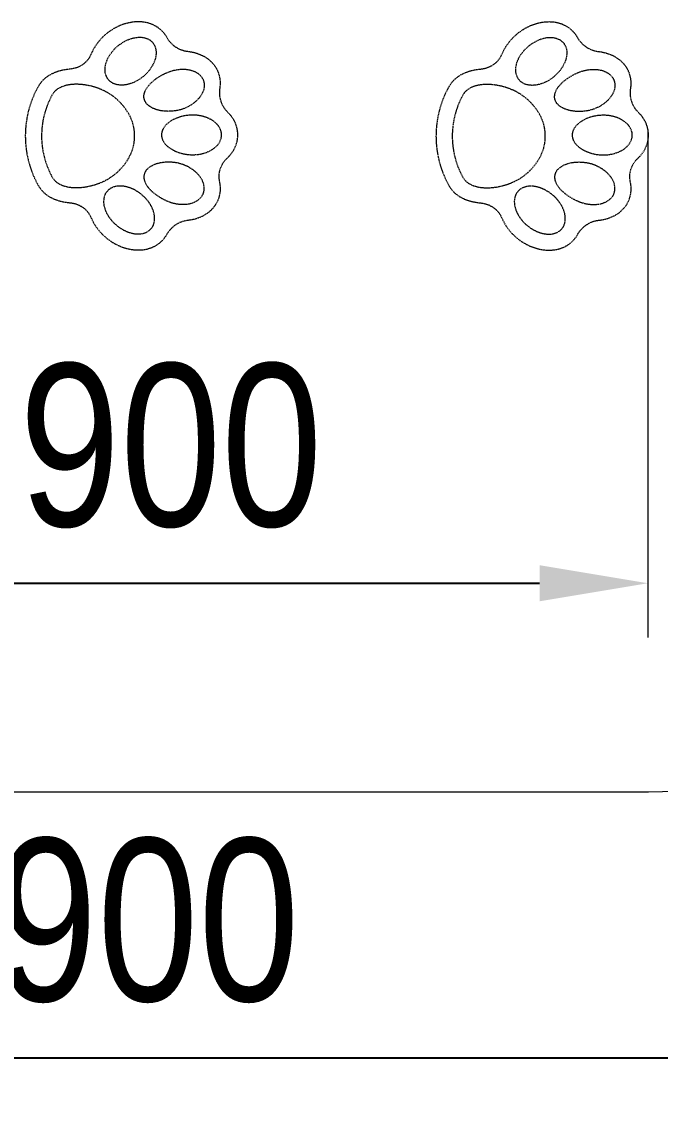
# Model space of a CAD drawing. Header units: millimetres. Extents: x -2496 to 2088, y -2047 to 1545.
# Drawn here: x -68 to 1110, y -2047 to -35 of the extents above; entities that cross this region are included whole.
import ezdxf

# ---------------------------------------------------------------- set-up
doc = ezdxf.new("R2010")
doc.units = ezdxf.units.MM
doc.linetypes.add('HIDDEN', pattern=[1.905, 1.27, -0.635])
for name, color, linetype in [('DIKOM_ЗОНА', 90, 'Continuous'), ('DIKOM_ОБЪЕКТ', 7, 'Continuous'), ('DIKOM_РАЗМЕР_ЗОНА', 7, 'Continuous'), ('DIKOM_РАЗМЕР_ОБЪЕКТА', 7, 'Continuous')]:
    doc.layers.add(name, color=color, linetype=linetype)
doc.styles.add('style1', font='arialbd.ttf', dxfattribs={"width": 0.8})
doc.dimstyles.new('1-50', dxfattribs={"dimtxt": 300, "dimasz": 200, "dimexe": 100, "dimexo": 0, "dimgap": 100, "dimtad": 1, "dimtxsty": 'style1', "dimcen": 200, "dimclrd": 7, "dimclre": 7, "dimclrt": 7, "dimadec": 1, "dimazin": 2, "dimtfac": 1, "dimtmove": 0, "dimatfit": 2, "dimfxl": 0, "dimlwd": 25, "dimlwe": 18, "dimarcsym": 0})

# ---------------------------------------------------------------- blocks, each defined once
blk = doc.blocks.new('*D0')
at = {"layer": 'Defpoints', "color": 0, "linetype": 'Continuous', "transparency": 16777216}
for p in [(1087.6, -233.5, 0), (-811.1, -256.9, 0), (1087.6, -1071)]:
    blk.add_point(p, dxfattribs=at)
at = {"layer": 'DIKOM_РАЗМЕР_ОБЪЕКТА', "color": 7, "linetype": 'Continuous', "lineweight": 18, "transparency": 16777216}
for p, q in [((1087.6, -233.5), (1087.6, -1171)), ((-811.1, -256.9), (-811.1, -1171))]:
    blk.add_line(p, q, dxfattribs=at)
at = {"layer": 'DIKOM_РАЗМЕР_ОБЪЕКТА', "color": 7, "linetype": 'Continuous', "lineweight": 25, "transparency": 16777216}
blk.add_line((-611.1, -1071), (887.6, -1071), dxfattribs=at)
at = {"layer": 'DIKOM_РАЗМЕР_ОБЪЕКТА', "color": 7, "linetype": 'Continuous', "transparency": 16777216}
for points in [[(-611.1, -1037.7), (-611.1, -1104.3), (-811.1, -1071)], [(887.6, -1037.7), (887.6, -1104.3), (1087.6, -1071)]]:
    blk.add_solid(points, dxfattribs=at)
at = {"layer": 'DIKOM_РАЗМЕР_ОБЪЕКТА', "color": 7, "linetype": 'Continuous', "lineweight": 40, "transparency": 16777216, "insert": (113.8, -817.8), "char_height": 300, "attachment_point": 5, "style": 'style1'}
blk.add_mtext('{\\fArial|b0|i0|c204|p34;1900}', dxfattribs=at)
blk = doc.blocks.new('*D3')
at = {"layer": 'Defpoints', "color": 0, "transparency": 16777216}
for p in [(-1811.3, -455.9), (2088.4, -455.9), (2088.4, -1947.2)]:
    blk.add_point(p, dxfattribs=at)
at = {"layer": 'DIKOM_РАЗМЕР_ЗОНА', "color": 7, "lineweight": 18, "transparency": 16777216}
for p, q in [((-1811.3, -455.9), (-1811.3, -2047.2)), ((2088.4, -455.9), (2088.4, -2047.2))]:
    blk.add_line(p, q, dxfattribs=at)
at = {"layer": 'DIKOM_РАЗМЕР_ЗОНА', "color": 7, "lineweight": 25, "transparency": 16777216}
blk.add_line((-1611.3, -1947.2), (1888.4, -1947.2), dxfattribs=at)
at = {"layer": 'DIKOM_РАЗМЕР_ЗОНА', "color": 7, "transparency": 16777216}
for points in [[(-1611.3, -1913.9), (-1611.3, -1980.6), (-1811.3, -1947.2)], [(1888.4, -1913.9), (1888.4, -1980.6), (2088.4, -1947.2)]]:
    blk.add_solid(points, dxfattribs=at)
at = {"layer": 'DIKOM_РАЗМЕР_ЗОНА', "color": 7, "lineweight": 200, "transparency": 16777216, "insert": (71.6, -1694), "char_height": 300, "attachment_point": 5, "style": 'style1'}
blk.add_mtext('{\\fArial|b0|i0|c204|p34;3900}', dxfattribs=at)

msp = doc.modelspace()

# ---------------------------------------------------------------- linework, layer by layer
at = {"layer": 'DIKOM_ЗОНА', "color": 3, "lineweight": 15}
msp.add_line((-811.271, -1455.874), (1088.378, -1455.874), dxfattribs=at)
msp.add_arc((1088.378, -455.874), 1000, 270, 0, dxfattribs=at)
at = {"layer": 'DIKOM_ОБЪЕКТ', "color": 7, "linetype": 'HIDDEN', "lineweight": 15, "extrusion": (-2.49609e-07, 2.09447e-07, -1)}
for points in [[(-109.335, -79.442), (-111.463, -77.719), (-113.624, -76.09), (-115.814, -74.557), (-118.028, -73.12), (-120.264, -71.778), (-122.516, -70.533), (-124.781, -69.385), (-127.055, -68.334), (-129.333, -67.38), (-131.612, -66.524), (-133.887, -65.768), (-136.154, -65.109), (-138.41, -64.549), (-140.651, -64.09), (-142.871, -63.73), (-145.068, -63.47), (-147.237, -63.311), (-149.374, -63.253), (-151.474, -63.296), (-153.535, -63.441), (-155.552, -63.689), (-157.52, -64.039), (-159.437, -64.492), (-161.297, -65.049), (-163.096, -65.71), (-164.831, -66.474), (-166.498, -67.343), (-168.092, -68.317), (-168.861, -68.844), (-169.61, -69.397), (-170.339, -69.976), (-171.047, -70.581), (-171.734, -71.214), (-172.399, -71.873), (-173.042, -72.558), (-173.663, -73.271), (-174.256, -74.005), (-174.82, -74.758), (-175.353, -75.528), (-175.857, -76.314), (-176.33, -77.116), (-176.774, -77.935), (-177.189, -78.768), (-177.574, -79.616), (-178.256, -81.356), (-178.823, -83.148), (-179.274, -84.99), (-179.612, -86.877), (-179.837, -88.805), (-179.951, -90.771), (-179.954, -92.77), (-179.848, -94.799), (-179.633, -96.854), (-179.311, -98.93), (-178.883, -101.025), (-178.349, -103.133), (-177.712, -105.251), (-176.972, -107.376), (-176.13, -109.502), (-175.187, -111.626), (-174.145, -113.745), (-173.004, -115.854), (-171.766, -117.95), (-170.431, -120.028), (-169.001, -122.085), (-167.477, -124.116), (-165.86, -126.117), (-164.151, -128.086), (-162.35, -130.017), (-160.46, -131.908), (-158.481, -133.753), (-156.415, -135.549), (-154.287, -137.272), (-152.126, -138.9), (-149.937, -140.434), (-147.722, -141.871), (-145.487, -143.213), (-143.234, -144.458), (-140.969, -145.606), (-138.696, -146.657), (-136.418, -147.611), (-134.139, -148.466), (-131.864, -149.223), (-129.596, -149.882), (-127.34, -150.442), (-125.1, -150.901), (-122.879, -151.261), (-120.683, -151.521), (-118.514, -151.68), (-116.377, -151.738), (-114.276, -151.695), (-112.215, -151.549), (-110.199, -151.302), (-108.23, -150.952), (-106.314, -150.498), (-104.454, -149.942), (-102.654, -149.281), (-100.919, -148.517), (-99.252, -147.648), (-97.658, -146.674), (-96.889, -146.147), (-96.141, -145.594), (-95.412, -145.015), (-94.704, -144.409), (-94.017, -143.777), (-93.351, -143.118), (-92.708, -142.433), (-92.088, -141.72), (-91.494, -140.985), (-90.931, -140.233), (-90.397, -139.463), (-89.894, -138.677), (-89.42, -137.874), (-88.976, -137.056), (-88.562, -136.223), (-88.177, -135.374), (-87.494, -133.635), (-86.928, -131.843), (-86.476, -130.002), (-86.138, -128.114), (-85.913, -126.186), (-85.8, -124.22), (-85.797, -122.221), (-85.903, -120.191), (-86.118, -118.137), (-86.44, -116.06), (-86.868, -113.966), (-87.401, -111.858), (-88.038, -109.74), (-88.779, -107.616), (-89.62, -105.489), (-90.563, -103.365), (-91.605, -101.245), (-92.746, -99.137), (-93.985, -97.041), (-95.319, -94.963), (-96.749, -92.906), (-98.273, -90.876), (-99.891, -88.874), (-101.6, -86.905), (-103.4, -84.973), (-105.29, -83.083), (-107.269, -81.238)], [(-867.199, -79.773), (-869.327, -78.05), (-871.488, -76.421), (-873.677, -74.888), (-875.892, -73.451), (-878.127, -72.109), (-880.38, -70.864), (-882.645, -69.716), (-884.918, -68.665), (-887.196, -67.711), (-889.475, -66.855), (-891.75, -66.098), (-894.018, -65.44), (-896.274, -64.88), (-898.514, -64.42), (-900.735, -64.06), (-902.931, -63.8), (-905.1, -63.642), (-907.237, -63.584), (-909.338, -63.627), (-911.399, -63.772), (-913.415, -64.019), (-915.384, -64.37), (-917.3, -64.823), (-919.16, -65.38), (-920.96, -66.04), (-922.695, -66.805), (-924.362, -67.674), (-925.956, -68.648), (-926.725, -69.174), (-927.474, -69.727), (-928.202, -70.307), (-928.91, -70.912), (-929.597, -71.545), (-930.263, -72.204), (-930.906, -72.889), (-931.526, -73.601), (-932.12, -74.336), (-932.683, -75.089), (-933.217, -75.858), (-933.72, -76.645), (-934.194, -77.447), (-934.638, -78.266), (-935.052, -79.099), (-935.437, -79.947), (-936.12, -81.687), (-936.686, -83.479), (-937.138, -85.321), (-937.476, -87.207), (-937.701, -89.136), (-937.814, -91.101), (-937.817, -93.101), (-937.711, -95.13), (-937.496, -97.185), (-937.174, -99.261), (-936.746, -101.356), (-936.213, -103.464), (-935.576, -105.582), (-934.836, -107.707), (-933.994, -109.832), (-933.051, -111.957), (-932.009, -114.076), (-930.868, -116.185), (-929.629, -118.281), (-928.295, -120.359), (-926.865, -122.415), (-925.341, -124.447), (-923.723, -126.448), (-922.014, -128.417), (-920.214, -130.348), (-918.324, -132.238), (-916.345, -134.084), (-914.279, -135.88), (-912.151, -137.603), (-909.99, -139.231), (-907.8, -140.764), (-905.586, -142.202), (-903.35, -143.543), (-901.098, -144.789), (-898.833, -145.937), (-896.559, -146.988), (-894.281, -147.942), (-892.002, -148.797), (-889.727, -149.554), (-887.46, -150.213), (-885.204, -150.772), (-882.963, -151.232), (-880.743, -151.592), (-878.546, -151.852), (-876.377, -152.011), (-874.24, -152.069), (-872.14, -152.025), (-870.079, -151.88), (-868.062, -151.633), (-866.094, -151.283), (-864.177, -150.829), (-862.317, -150.273), (-860.518, -149.612), (-858.783, -148.848), (-857.116, -147.979), (-855.522, -147.005), (-854.753, -146.478), (-854.004, -145.925), (-853.275, -145.346), (-852.567, -144.74), (-851.88, -144.107), (-851.215, -143.449), (-850.572, -142.763), (-849.951, -142.051), (-849.358, -141.316), (-848.794, -140.564), (-848.261, -139.794), (-847.757, -139.008), (-847.284, -138.205), (-846.84, -137.387), (-846.425, -136.554), (-846.04, -135.705), (-845.358, -133.966), (-844.791, -132.174), (-844.34, -130.332), (-844.002, -128.445), (-843.777, -126.517), (-843.663, -124.551), (-843.66, -122.552), (-843.766, -120.522), (-843.981, -118.468), (-844.303, -116.391), (-844.731, -114.297), (-845.265, -112.188), (-845.902, -110.07), (-846.642, -107.946), (-847.484, -105.82), (-848.427, -103.695), (-849.469, -101.576), (-850.61, -99.467), (-851.848, -97.372), (-853.183, -95.294), (-854.613, -93.237), (-856.137, -91.206), (-857.754, -89.204), (-859.463, -87.235), (-861.264, -85.304), (-863.154, -83.414), (-865.133, -81.569)], [(-204.685, -126.719), (-207.274, -125.827), (-209.862, -125.036), (-212.444, -124.345), (-215.016, -123.752), (-217.576, -123.255), (-220.118, -122.856), (-222.639, -122.551), (-225.135, -122.341), (-227.602, -122.224), (-230.036, -122.199), (-232.433, -122.266), (-234.789, -122.423), (-237.1, -122.669), (-239.363, -123.003), (-241.573, -123.424), (-243.726, -123.931), (-245.818, -124.524), (-247.846, -125.2), (-249.805, -125.959), (-251.692, -126.801), (-253.502, -127.723), (-255.232, -128.725), (-256.878, -129.807), (-258.436, -130.966), (-259.901, -132.202), (-261.27, -133.513), (-262.539, -134.9), (-263.704, -136.361), (-264.246, -137.119), (-264.761, -137.895), (-265.247, -138.688), (-265.706, -139.5), (-266.135, -140.329), (-266.535, -141.176), (-266.904, -142.039), (-267.244, -142.921), (-267.55, -143.814), (-267.823, -144.714), (-268.061, -145.62), (-268.265, -146.531), (-268.435, -147.447), (-268.573, -148.368), (-268.677, -149.293), (-268.749, -150.222), (-268.795, -152.09), (-268.714, -153.968), (-268.509, -155.853), (-268.181, -157.741), (-267.733, -159.63), (-267.167, -161.516), (-266.486, -163.396), (-265.692, -165.266), (-264.788, -167.124), (-263.775, -168.965), (-262.657, -170.787), (-261.434, -172.586), (-260.111, -174.358), (-258.689, -176.101), (-257.171, -177.811), (-255.558, -179.485), (-253.854, -181.12), (-252.061, -182.711), (-250.18, -184.257), (-248.215, -185.753), (-246.168, -187.197), (-244.041, -188.584), (-241.837, -189.912), (-239.557, -191.177), (-237.205, -192.376), (-234.783, -193.506), (-232.292, -194.563), (-229.736, -195.545), (-227.122, -196.436), (-224.463, -197.227), (-221.765, -197.919), (-219.035, -198.512), (-216.28, -199.008), (-213.508, -199.408), (-207.94, -199.922), (-202.387, -200.064), (-196.907, -199.84), (-191.555, -199.261), (-188.945, -198.839), (-186.389, -198.332), (-183.893, -197.74), (-181.465, -197.064), (-179.112, -196.304), (-176.841, -195.463), (-174.659, -194.541), (-172.573, -193.538), (-170.59, -192.457), (-168.718, -191.298), (-166.963, -190.062), (-165.333, -188.75), (-164.566, -188.065), (-163.834, -187.363), (-163.136, -186.642), (-162.474, -185.902), (-161.848, -185.145), (-161.26, -184.369), (-160.71, -183.575), (-160.199, -182.764), (-159.728, -181.935), (-159.298, -181.088), (-158.909, -180.224), (-158.564, -179.342), (-158.263, -178.449), (-158.01, -177.549), (-157.802, -176.643), (-157.64, -175.733), (-157.522, -174.817), (-157.448, -173.896), (-157.417, -172.97), (-157.429, -172.041), (-157.483, -171.109), (-157.578, -170.174), (-157.713, -169.236), (-157.888, -168.296), (-158.102, -167.354), (-158.355, -166.411), (-158.645, -165.467), (-158.972, -164.522), (-159.735, -162.633), (-160.638, -160.747), (-161.675, -158.867), (-162.84, -156.997), (-164.129, -155.139), (-165.536, -153.298), (-167.055, -151.477), (-168.68, -149.678), (-170.407, -147.906), (-172.229, -146.162), (-176.138, -142.778), (-180.363, -139.552), (-184.86, -136.51), (-189.585, -133.68), (-194.494, -131.086), (-199.542, -128.757)], [(-962.549, -127.05), (-965.138, -126.158), (-967.725, -125.367), (-970.307, -124.676), (-972.88, -124.082), (-975.439, -123.586), (-977.982, -123.186), (-980.503, -122.882), (-982.999, -122.672), (-985.466, -122.555), (-987.9, -122.53), (-990.297, -122.597), (-992.653, -122.754), (-994.964, -123), (-997.226, -123.333), (-999.436, -123.755), (-1001.589, -124.262), (-1003.682, -124.854), (-1005.709, -125.531), (-1007.669, -126.29), (-1009.556, -127.132), (-1011.366, -128.054), (-1013.096, -129.056), (-1014.742, -130.138), (-1016.299, -131.297), (-1017.764, -132.533), (-1019.133, -133.844), (-1020.402, -135.231), (-1021.567, -136.692), (-1022.109, -137.45), (-1022.624, -138.225), (-1023.111, -139.019), (-1023.569, -139.831), (-1023.998, -140.659), (-1024.398, -141.507), (-1024.768, -142.37), (-1025.107, -143.252), (-1025.414, -144.145), (-1025.686, -145.045), (-1025.924, -145.951), (-1026.128, -146.862), (-1026.299, -147.778), (-1026.436, -148.699), (-1026.541, -149.624), (-1026.612, -150.553), (-1026.659, -152.42), (-1026.578, -154.298), (-1026.373, -156.184), (-1026.045, -158.072), (-1025.597, -159.961), (-1025.031, -161.847), (-1024.35, -163.727), (-1023.556, -165.597), (-1022.651, -167.455), (-1021.639, -169.296), (-1020.52, -171.118), (-1019.298, -172.917), (-1017.975, -174.689), (-1016.553, -176.432), (-1015.034, -178.142), (-1013.422, -179.816), (-1011.718, -181.45), (-1009.924, -183.042), (-1008.044, -184.588), (-1006.079, -186.084), (-1004.032, -187.528), (-1001.905, -188.915), (-999.7, -190.243), (-997.421, -191.508), (-995.069, -192.707), (-992.646, -193.837), (-990.156, -194.894), (-987.599, -195.876), (-984.986, -196.767), (-982.326, -197.558), (-979.628, -198.25), (-976.898, -198.843), (-974.144, -199.339), (-971.372, -199.738), (-965.804, -200.253), (-960.251, -200.395), (-954.77, -200.171), (-949.418, -199.591), (-946.809, -199.17), (-944.252, -198.663), (-941.757, -198.071), (-939.329, -197.395), (-936.976, -196.635), (-934.704, -195.794), (-932.522, -194.872), (-930.436, -193.869), (-928.454, -192.788), (-926.581, -191.629), (-924.826, -190.393), (-923.196, -189.081), (-922.43, -188.396), (-921.697, -187.694), (-921, -186.973), (-920.338, -186.233), (-919.712, -185.476), (-919.123, -184.7), (-918.573, -183.906), (-918.062, -183.095), (-917.591, -182.265), (-917.161, -181.419), (-916.773, -180.555), (-916.427, -179.673), (-916.127, -178.78), (-915.873, -177.88), (-915.666, -176.974), (-915.503, -176.064), (-915.385, -175.147), (-915.311, -174.226), (-915.281, -173.301), (-915.293, -172.372), (-915.346, -171.44), (-915.441, -170.504), (-915.576, -169.567), (-915.752, -168.626), (-915.966, -167.685), (-916.218, -166.742), (-916.509, -165.797), (-916.836, -164.853), (-917.599, -162.964), (-918.501, -161.078), (-919.538, -159.198), (-920.704, -157.328), (-921.993, -155.47), (-923.399, -153.629), (-924.918, -151.808), (-926.544, -150.009), (-928.27, -148.236), (-930.092, -146.493), (-934.001, -143.109), (-938.226, -139.883), (-942.724, -136.841), (-947.449, -134.01), (-952.357, -131.417), (-957.405, -129.088)], [(-139.885, -245.461), (-140.012, -243.339), (-140.052, -241.186), (-140.005, -239.005), (-139.873, -236.798), (-139.656, -234.567), (-139.354, -232.316), (-138.501, -227.762), (-137.317, -223.155), (-135.808, -218.515), (-133.979, -213.862), (-131.836, -209.217), (-129.382, -204.599), (-126.624, -200.029), (-123.566, -195.527), (-120.214, -191.113), (-116.571, -186.806), (-112.644, -182.628), (-108.438, -178.598), (-103.957, -174.737), (-100.681, -172.185), (-97.273, -169.766), (-93.745, -167.483), (-90.109, -165.335), (-86.376, -163.324), (-82.557, -161.45), (-78.666, -159.716), (-74.712, -158.122), (-66.666, -155.358), (-58.514, -153.167), (-50.347, -151.557), (-46.288, -150.973), (-42.261, -150.537), (-38.277, -150.251), (-34.348, -150.115), (-30.486, -150.131), (-26.703, -150.3), (-23.009, -150.622), (-19.417, -151.1), (-15.939, -151.733), (-12.586, -152.523), (-9.369, -153.471), (-6.302, -154.579), (-3.394, -155.846), (-2.004, -156.54), (-0.658, -157.274), (0.642, -158.05), (1.894, -158.865), (3.098, -159.721), (4.251, -160.619), (5.353, -161.558), (6.401, -162.538), (7.395, -163.559), (8.332, -164.621), (9.53, -166.125), (10.642, -167.678), (11.67, -169.279), (12.613, -170.926), (17.028, -179.754), (20.855, -188.777), (24.092, -197.967), (26.742, -207.298), (28.802, -216.74), (30.274, -226.266), (31.157, -235.849), (31.451, -245.459), (31.157, -255.069), (30.274, -264.651), (28.802, -274.178), (26.742, -283.62), (24.093, -292.951), (20.855, -302.141), (17.029, -311.165), (12.614, -319.992), (11.67, -321.64), (10.643, -323.241), (9.53, -324.794), (8.333, -326.298), (7.395, -327.361), (6.401, -328.382), (5.353, -329.361), (4.251, -330.3), (3.098, -331.198), (1.894, -332.054), (0.642, -332.87), (-0.658, -333.645), (-2.004, -334.38), (-3.394, -335.074), (-6.301, -336.341), (-9.369, -337.448), (-12.586, -338.396), (-15.939, -339.186), (-19.417, -339.82), (-23.009, -340.297), (-26.702, -340.619), (-30.486, -340.788), (-34.348, -340.804), (-38.277, -340.669), (-42.261, -340.382), (-46.288, -339.947), (-50.347, -339.362), (-58.513, -337.752), (-66.666, -335.561), (-74.712, -332.797), (-78.665, -331.203), (-82.557, -329.469), (-86.376, -327.596), (-90.109, -325.585), (-93.745, -323.437), (-97.273, -321.153), (-100.681, -318.734), (-103.957, -316.183), (-108.437, -312.321), (-112.644, -308.291), (-116.57, -304.113), (-120.213, -299.807), (-123.565, -295.393), (-126.623, -290.891), (-129.381, -286.322), (-131.835, -281.704), (-133.978, -277.059), (-135.807, -272.407), (-137.316, -267.767), (-138.5, -263.16), (-139.354, -258.606), (-139.655, -256.355), (-139.873, -254.124), (-140.005, -251.917), (-140.052, -249.736), (-140.012, -247.583)], [(-897.749, -245.792), (-897.876, -243.67), (-897.915, -241.516), (-897.869, -239.336), (-897.737, -237.129), (-897.52, -234.898), (-897.218, -232.647), (-896.364, -228.092), (-895.18, -223.485), (-893.672, -218.846), (-891.843, -214.193), (-889.699, -209.547), (-887.246, -204.93), (-884.488, -200.36), (-881.43, -195.858), (-878.077, -191.444), (-874.435, -187.137), (-870.508, -182.959), (-866.301, -178.929), (-861.82, -175.067), (-858.545, -172.516), (-855.137, -170.097), (-851.609, -167.813), (-847.973, -165.666), (-844.239, -163.654), (-840.421, -161.781), (-836.529, -160.047), (-832.576, -158.453), (-824.53, -155.689), (-816.377, -153.498), (-808.211, -151.888), (-804.152, -151.303), (-800.125, -150.868), (-796.141, -150.581), (-792.212, -150.446), (-788.35, -150.462), (-784.566, -150.631), (-780.873, -150.953), (-777.281, -151.43), (-773.803, -152.064), (-770.449, -152.854), (-767.233, -153.802), (-764.165, -154.909), (-761.258, -156.176), (-759.867, -156.87), (-758.522, -157.605), (-757.222, -158.38), (-755.97, -159.196), (-754.766, -160.052), (-753.613, -160.95), (-752.511, -161.889), (-751.463, -162.868), (-750.469, -163.889), (-749.531, -164.952), (-748.334, -166.455), (-747.222, -168.009), (-746.194, -169.61), (-745.25, -171.257), (-740.835, -180.085), (-737.009, -189.107), (-733.771, -198.298), (-731.122, -207.628), (-729.062, -217.071), (-727.59, -226.597), (-726.707, -236.18), (-726.412, -245.789), (-726.707, -255.4), (-727.59, -264.982), (-729.061, -274.508), (-731.122, -283.951), (-733.771, -293.282), (-737.008, -302.472), (-740.835, -311.496), (-745.25, -320.323), (-746.193, -321.971), (-747.221, -323.571), (-748.333, -325.125), (-749.531, -326.629), (-750.468, -327.691), (-751.462, -328.712), (-752.511, -329.692), (-753.612, -330.631), (-754.766, -331.529), (-755.969, -332.385), (-757.222, -333.2), (-758.521, -333.976), (-759.867, -334.71), (-761.257, -335.404), (-764.165, -336.671), (-767.233, -337.779), (-770.449, -338.727), (-773.802, -339.517), (-777.281, -340.15), (-780.872, -340.628), (-784.566, -340.95), (-788.35, -341.119), (-792.212, -341.135), (-796.141, -340.999), (-800.124, -340.713), (-804.152, -340.277), (-808.211, -339.693), (-816.377, -338.083), (-824.529, -335.892), (-832.575, -333.128), (-836.529, -331.534), (-840.421, -329.799), (-844.239, -327.926), (-847.972, -325.916), (-851.609, -323.767), (-855.137, -321.484), (-858.544, -319.065), (-861.82, -316.513), (-866.301, -312.652), (-870.507, -308.622), (-874.434, -304.444), (-878.076, -300.138), (-881.429, -295.724), (-884.487, -291.222), (-887.245, -286.653), (-889.698, -282.035), (-891.842, -277.39), (-893.671, -272.738), (-895.179, -268.098), (-896.363, -263.491), (-897.217, -258.936), (-897.519, -256.685), (-897.736, -254.455), (-897.869, -252.248), (-897.915, -250.067), (-897.875, -247.914)], [(-247.489, -280.175), (-250.227, -280.128), (-252.929, -279.986), (-255.592, -279.753), (-258.212, -279.431), (-260.787, -279.021), (-263.313, -278.528), (-265.786, -277.951), (-268.203, -277.295), (-270.561, -276.561), (-272.857, -275.752), (-275.087, -274.869), (-277.247, -273.916), (-279.335, -272.895), (-281.347, -271.807), (-283.279, -270.655), (-285.129, -269.442), (-286.892, -268.17), (-288.567, -266.841), (-290.148, -265.457), (-291.633, -264.021), (-293.019, -262.535), (-294.302, -261.002), (-295.479, -259.423), (-296.546, -257.801), (-297.5, -256.138), (-298.338, -254.437), (-299.056, -252.7), (-299.651, -250.929), (-299.901, -250.032), (-300.119, -249.127), (-300.305, -248.214), (-300.458, -247.295), (-300.578, -246.369), (-300.664, -245.437), (-300.716, -244.499), (-300.734, -243.554), (-300.716, -242.61), (-300.664, -241.671), (-300.578, -240.739), (-300.458, -239.812), (-300.305, -238.893), (-300.119, -237.981), (-299.901, -237.076), (-299.651, -236.179), (-299.056, -234.408), (-298.338, -232.671), (-297.5, -230.97), (-296.546, -229.307), (-295.479, -227.685), (-294.302, -226.106), (-293.019, -224.572), (-291.633, -223.087), (-290.148, -221.651), (-288.567, -220.267), (-286.892, -218.938), (-285.129, -217.666), (-283.279, -216.452), (-281.347, -215.301), (-279.335, -214.213), (-277.247, -213.192), (-275.087, -212.238), (-272.857, -211.356), (-270.561, -210.547), (-268.203, -209.813), (-265.786, -209.157), (-263.313, -208.581), (-260.787, -208.087), (-258.212, -207.677), (-255.592, -207.355), (-252.929, -207.122), (-250.227, -206.98), (-247.489, -206.933), (-242.001, -207.122), (-236.58, -207.677), (-231.265, -208.581), (-226.097, -209.813), (-221.114, -211.357), (-216.357, -213.192), (-214.076, -214.213), (-211.865, -215.301), (-209.731, -216.452), (-207.678, -217.666), (-205.711, -218.938), (-203.835, -220.267), (-202.055, -221.651), (-200.376, -223.087), (-198.803, -224.572), (-197.34, -226.106), (-195.994, -227.685), (-194.768, -229.307), (-193.668, -230.97), (-192.698, -232.671), (-192.264, -233.535), (-191.864, -234.408), (-191.5, -235.289), (-191.171, -236.179), (-190.878, -237.076), (-190.623, -237.981), (-190.405, -238.893), (-190.225, -239.812), (-190.084, -240.739), (-189.983, -241.671), (-189.922, -242.61), (-189.901, -243.554), (-189.922, -244.499), (-189.983, -245.437), (-190.084, -246.369), (-190.225, -247.295), (-190.405, -248.214), (-190.623, -249.127), (-190.878, -250.032), (-191.171, -250.929), (-191.5, -251.819), (-191.864, -252.7), (-192.264, -253.573), (-192.698, -254.437), (-193.668, -256.138), (-194.768, -257.801), (-195.994, -259.423), (-197.34, -261.002), (-198.803, -262.535), (-200.376, -264.021), (-202.055, -265.457), (-203.835, -266.841), (-205.711, -268.17), (-207.678, -269.442), (-209.731, -270.655), (-211.865, -271.807), (-214.076, -272.895), (-216.357, -273.916), (-221.114, -275.752), (-226.097, -277.295), (-231.265, -278.528), (-236.58, -279.431), (-242.001, -279.986)], [(-1005.353, -280.506), (-1008.091, -280.459), (-1010.793, -280.317), (-1013.455, -280.084), (-1016.076, -279.762), (-1018.651, -279.352), (-1021.176, -278.858), (-1023.649, -278.282), (-1026.067, -277.625), (-1028.425, -276.892), (-1030.721, -276.082), (-1032.95, -275.2), (-1035.111, -274.247), (-1037.198, -273.225), (-1039.21, -272.138), (-1041.143, -270.986), (-1042.992, -269.773), (-1044.756, -268.501), (-1046.43, -267.172), (-1048.012, -265.788), (-1049.497, -264.352), (-1050.883, -262.866), (-1052.165, -261.333), (-1053.342, -259.754), (-1054.409, -258.132), (-1055.363, -256.469), (-1056.201, -254.768), (-1056.919, -253.031), (-1057.514, -251.26), (-1057.765, -250.363), (-1057.983, -249.458), (-1058.169, -248.545), (-1058.322, -247.626), (-1058.442, -246.7), (-1058.528, -245.768), (-1058.58, -244.829), (-1058.597, -243.885), (-1058.58, -242.94), (-1058.528, -242.002), (-1058.442, -241.07), (-1058.322, -240.143), (-1058.169, -239.224), (-1057.983, -238.312), (-1057.765, -237.407), (-1057.514, -236.51), (-1056.919, -234.738), (-1056.201, -233.001), (-1055.363, -231.3), (-1054.409, -229.638), (-1053.342, -228.016), (-1052.165, -226.437), (-1050.883, -224.903), (-1049.497, -223.418), (-1048.012, -221.982), (-1046.43, -220.598), (-1044.756, -219.268), (-1042.992, -217.997), (-1041.143, -216.783), (-1039.21, -215.632), (-1037.198, -214.544), (-1035.111, -213.523), (-1032.95, -212.569), (-1030.721, -211.687), (-1028.425, -210.878), (-1026.067, -210.144), (-1023.649, -209.488), (-1021.176, -208.911), (-1018.651, -208.418), (-1016.076, -208.008), (-1013.455, -207.686), (-1010.793, -207.453), (-1008.091, -207.311), (-1005.353, -207.263), (-999.865, -207.453), (-994.443, -208.008), (-989.129, -208.911), (-983.96, -210.144), (-978.978, -211.687), (-974.221, -213.523), (-971.939, -214.544), (-969.729, -215.632), (-967.595, -216.783), (-965.542, -217.997), (-963.575, -219.268), (-961.699, -220.598), (-959.919, -221.982), (-958.24, -223.418), (-956.666, -224.903), (-955.204, -226.437), (-953.857, -228.016), (-952.631, -229.638), (-951.531, -231.3), (-950.562, -233.001), (-950.127, -233.866), (-949.728, -234.738), (-949.363, -235.62), (-949.034, -236.51), (-948.742, -237.407), (-948.486, -238.312), (-948.268, -239.224), (-948.089, -240.143), (-947.948, -241.07), (-947.847, -242.002), (-947.785, -242.94), (-947.765, -243.885), (-947.785, -244.829), (-947.847, -245.768), (-947.948, -246.7), (-948.089, -247.626), (-948.268, -248.545), (-948.486, -249.458), (-948.742, -250.363), (-949.034, -251.26), (-949.363, -252.149), (-949.728, -253.031), (-950.127, -253.904), (-950.562, -254.768), (-951.531, -256.469), (-952.631, -258.132), (-953.857, -259.754), (-955.204, -261.333), (-956.666, -262.866), (-958.24, -264.352), (-959.919, -265.788), (-961.699, -267.172), (-963.575, -268.501), (-965.542, -269.773), (-967.595, -270.986), (-969.729, -272.138), (-971.939, -273.225), (-974.221, -274.247), (-978.978, -276.082), (-983.96, -277.625), (-989.129, -278.858), (-994.443, -279.762), (-999.865, -280.317)], [(-204.685, -367.145), (-207.274, -368.037), (-209.861, -368.828), (-212.443, -369.519), (-215.016, -370.113), (-217.576, -370.609), (-220.118, -371.009), (-222.639, -371.313), (-225.135, -371.523), (-227.602, -371.64), (-230.036, -371.665), (-232.433, -371.598), (-234.789, -371.441), (-237.1, -371.195), (-239.363, -370.862), (-241.572, -370.44), (-243.725, -369.933), (-245.818, -369.341), (-247.846, -368.664), (-249.805, -367.905), (-251.692, -367.063), (-253.502, -366.141), (-255.232, -365.139), (-256.878, -364.058), (-258.435, -362.898), (-259.901, -361.662), (-261.27, -360.351), (-262.539, -358.964), (-263.704, -357.503), (-264.246, -356.745), (-264.76, -355.97), (-265.247, -355.176), (-265.705, -354.364), (-266.135, -353.535), (-266.534, -352.689), (-266.904, -351.825), (-267.244, -350.943), (-267.55, -350.05), (-267.822, -349.15), (-268.06, -348.244), (-268.265, -347.333), (-268.435, -346.417), (-268.572, -345.496), (-268.677, -344.571), (-268.748, -343.642), (-268.795, -341.775), (-268.714, -339.897), (-268.509, -338.012), (-268.181, -336.123), (-267.733, -334.234), (-267.167, -332.348), (-266.486, -330.468), (-265.692, -328.598), (-264.788, -326.74), (-263.775, -324.899), (-262.656, -323.078), (-261.434, -321.279), (-260.111, -319.506), (-258.689, -317.763), (-257.17, -316.053), (-255.558, -314.379), (-253.854, -312.744), (-252.06, -311.153), (-250.18, -309.607), (-248.215, -308.111), (-246.168, -306.667), (-244.041, -305.28), (-241.837, -303.952), (-239.557, -302.687), (-237.205, -301.488), (-234.782, -300.358), (-232.292, -299.301), (-229.736, -298.319), (-227.122, -297.428), (-224.463, -296.637), (-221.765, -295.945), (-219.035, -295.352), (-216.28, -294.856), (-213.508, -294.456), (-207.94, -293.942), (-202.387, -293.8), (-196.907, -294.024), (-191.555, -294.604), (-188.945, -295.025), (-186.389, -295.532), (-183.893, -296.124), (-181.465, -296.801), (-179.112, -297.56), (-176.841, -298.401), (-174.659, -299.323), (-172.573, -300.326), (-170.59, -301.407), (-168.718, -302.566), (-166.963, -303.803), (-165.332, -305.114), (-164.566, -305.799), (-163.834, -306.501), (-163.136, -307.223), (-162.474, -307.962), (-161.848, -308.719), (-161.26, -309.495), (-160.71, -310.289), (-160.199, -311.1), (-159.728, -311.93), (-159.298, -312.776), (-158.909, -313.64), (-158.564, -314.522), (-158.263, -315.415), (-158.01, -316.315), (-157.802, -317.221), (-157.639, -318.131), (-157.522, -319.048), (-157.448, -319.969), (-157.417, -320.894), (-157.429, -321.823), (-157.483, -322.755), (-157.577, -323.69), (-157.713, -324.628), (-157.888, -325.569), (-158.102, -326.51), (-158.355, -327.453), (-158.645, -328.398), (-158.972, -329.342), (-159.735, -331.231), (-160.638, -333.117), (-161.675, -334.997), (-162.84, -336.867), (-164.129, -338.725), (-165.536, -340.566), (-167.054, -342.387), (-168.68, -344.186), (-170.406, -345.959), (-172.229, -347.702), (-176.138, -351.086), (-180.363, -354.312), (-184.86, -357.354), (-189.585, -360.185), (-194.494, -362.778), (-199.542, -365.107)], [(-962.549, -367.476), (-965.138, -368.368), (-967.725, -369.159), (-970.307, -369.85), (-972.88, -370.443), (-975.439, -370.94), (-977.981, -371.339), (-980.502, -371.644), (-982.998, -371.854), (-985.465, -371.971), (-987.899, -371.996), (-990.296, -371.929), (-992.652, -371.772), (-994.964, -371.526), (-997.226, -371.192), (-999.436, -370.771), (-1001.589, -370.264), (-1003.681, -369.671), (-1005.709, -368.995), (-1007.669, -368.236), (-1009.555, -367.394), (-1011.366, -366.472), (-1013.096, -365.47), (-1014.742, -364.389), (-1016.299, -363.229), (-1017.764, -361.993), (-1019.133, -360.681), (-1020.402, -359.295), (-1021.567, -357.834), (-1022.109, -357.076), (-1022.624, -356.3), (-1023.111, -355.507), (-1023.569, -354.695), (-1023.998, -353.866), (-1024.398, -353.02), (-1024.768, -352.155), (-1025.107, -351.274), (-1025.414, -350.381), (-1025.686, -349.481), (-1025.924, -348.575), (-1026.128, -347.664), (-1026.299, -346.748), (-1026.436, -345.827), (-1026.54, -344.902), (-1026.612, -343.973), (-1026.658, -342.105), (-1026.578, -340.227), (-1026.372, -338.343), (-1026.044, -336.454), (-1025.596, -334.565), (-1025.031, -332.679), (-1024.35, -330.799), (-1023.556, -328.929), (-1022.651, -327.071), (-1021.639, -325.23), (-1020.52, -323.409), (-1019.298, -321.61), (-1017.974, -319.837), (-1016.552, -318.094), (-1015.034, -316.384), (-1013.421, -314.71), (-1011.717, -313.075), (-1009.924, -311.483), (-1008.044, -309.938), (-1006.079, -308.441), (-1004.032, -306.998), (-1001.905, -305.611), (-999.7, -304.283), (-997.421, -303.018), (-995.069, -301.819), (-992.646, -300.689), (-990.155, -299.632), (-987.599, -298.65), (-984.986, -297.759), (-982.326, -296.968), (-979.628, -296.276), (-976.898, -295.683), (-974.144, -295.187), (-971.372, -294.787), (-965.804, -294.273), (-960.251, -294.131), (-954.77, -294.355), (-949.418, -294.934), (-946.808, -295.356), (-944.252, -295.863), (-941.756, -296.455), (-939.329, -297.132), (-936.975, -297.891), (-934.704, -298.732), (-932.522, -299.654), (-930.436, -300.657), (-928.454, -301.738), (-926.581, -302.897), (-924.826, -304.134), (-923.196, -305.445), (-922.43, -306.129), (-921.697, -306.832), (-921, -307.553), (-920.337, -308.293), (-919.712, -309.05), (-919.123, -309.826), (-918.573, -310.62), (-918.062, -311.431), (-917.591, -312.26), (-917.161, -313.107), (-916.773, -313.971), (-916.427, -314.853), (-916.127, -315.746), (-915.873, -316.646), (-915.665, -317.552), (-915.503, -318.462), (-915.385, -319.379), (-915.311, -320.299), (-915.281, -321.225), (-915.292, -322.154), (-915.346, -323.086), (-915.441, -324.021), (-915.576, -324.959), (-915.751, -325.899), (-915.966, -326.841), (-916.218, -327.784), (-916.508, -328.728), (-916.836, -329.673), (-917.599, -331.562), (-918.501, -333.448), (-919.538, -335.328), (-920.704, -337.198), (-921.993, -339.055), (-923.399, -340.897), (-924.918, -342.718), (-926.543, -344.517), (-928.27, -346.289), (-930.092, -348.033), (-934.001, -351.417), (-938.226, -354.643), (-942.723, -357.685), (-947.448, -360.515), (-952.357, -363.109), (-957.405, -365.438)], [(-106.624, -410.146), (-108.752, -411.869), (-110.913, -413.497), (-113.103, -415.03), (-115.317, -416.468), (-117.553, -417.809), (-119.805, -419.054), (-122.07, -420.202), (-124.343, -421.254), (-126.622, -422.207), (-128.9, -423.063), (-131.176, -423.82), (-133.443, -424.478), (-135.699, -425.038), (-137.939, -425.498), (-140.16, -425.858), (-142.357, -426.118), (-144.525, -426.277), (-146.662, -426.335), (-148.763, -426.291), (-150.824, -426.146), (-152.841, -425.899), (-154.809, -425.548), (-156.725, -425.095), (-158.585, -424.539), (-160.385, -423.878), (-162.12, -423.114), (-163.787, -422.245), (-165.381, -421.27), (-166.15, -420.744), (-166.899, -420.191), (-167.628, -419.612), (-168.336, -419.006), (-169.023, -418.374), (-169.688, -417.715), (-170.331, -417.029), (-170.951, -416.317), (-171.545, -415.582), (-172.109, -414.83), (-172.642, -414.06), (-173.145, -413.274), (-173.619, -412.471), (-174.063, -411.653), (-174.478, -410.819), (-174.863, -409.971), (-175.545, -408.232), (-176.112, -406.44), (-176.563, -404.598), (-176.901, -402.711), (-177.126, -400.783), (-177.24, -398.817), (-177.243, -396.817), (-177.136, -394.789), (-176.922, -392.733), (-176.6, -390.657), (-176.171, -388.563), (-175.638, -386.455), (-175.001, -384.336), (-174.261, -382.212), (-173.419, -380.086), (-172.476, -377.961), (-171.434, -375.843), (-170.293, -373.733), (-169.055, -371.638), (-167.72, -369.56), (-166.29, -367.503), (-164.766, -365.472), (-163.149, -363.47), (-161.439, -361.502), (-159.639, -359.57), (-157.749, -357.68), (-155.77, -355.835), (-153.704, -354.038), (-151.576, -352.315), (-149.415, -350.687), (-147.226, -349.154), (-145.011, -347.716), (-142.775, -346.375), (-140.523, -345.13), (-138.258, -343.982), (-135.985, -342.931), (-133.706, -341.977), (-131.428, -341.122), (-129.153, -340.364), (-126.885, -339.706), (-124.629, -339.146), (-122.389, -338.686), (-120.168, -338.326), (-117.971, -338.066), (-115.803, -337.907), (-113.666, -337.849), (-111.565, -337.893), (-109.504, -338.038), (-107.487, -338.286), (-105.519, -338.636), (-103.603, -339.089), (-101.743, -339.646), (-99.943, -340.306), (-98.208, -341.07), (-96.541, -341.939), (-94.947, -342.914), (-94.178, -343.44), (-93.429, -343.993), (-92.701, -344.572), (-91.992, -345.179), (-91.305, -345.811), (-90.64, -346.469), (-89.997, -347.155), (-89.377, -347.868), (-88.783, -348.602), (-88.22, -349.355), (-87.686, -350.124), (-87.183, -350.91), (-86.709, -351.713), (-86.265, -352.531), (-85.851, -353.365), (-85.465, -354.213), (-84.783, -355.952), (-84.217, -357.744), (-83.765, -359.586), (-83.427, -361.473), (-83.202, -363.402), (-83.088, -365.368), (-83.085, -367.367), (-83.192, -369.396), (-83.407, -371.45), (-83.729, -373.527), (-84.157, -375.622), (-84.69, -377.73), (-85.327, -379.848), (-86.067, -381.972), (-86.909, -384.098), (-87.852, -386.223), (-88.894, -388.342), (-90.035, -390.451), (-91.273, -392.547), (-92.608, -394.624), (-94.038, -396.681), (-95.562, -398.712), (-97.179, -400.714), (-98.889, -402.683), (-100.689, -404.614), (-102.579, -406.504), (-104.558, -408.349)], [(-864.488, -410.476), (-866.616, -412.199), (-868.776, -413.828), (-870.966, -415.361), (-873.181, -416.798), (-875.416, -418.14), (-877.668, -419.385), (-879.933, -420.533), (-882.207, -421.585), (-884.485, -422.538), (-886.764, -423.394), (-889.039, -424.151), (-891.307, -424.809), (-893.563, -425.369), (-895.803, -425.829), (-898.024, -426.189), (-900.22, -426.449), (-902.389, -426.608), (-904.526, -426.666), (-906.627, -426.622), (-908.688, -426.477), (-910.704, -426.23), (-912.673, -425.879), (-914.589, -425.426), (-916.449, -424.87), (-918.249, -424.209), (-919.984, -423.445), (-921.651, -422.575), (-923.245, -421.601), (-924.013, -421.075), (-924.762, -420.522), (-925.491, -419.942), (-926.199, -419.337), (-926.886, -418.705), (-927.551, -418.045), (-928.195, -417.36), (-928.815, -416.648), (-929.409, -415.913), (-929.972, -415.161), (-930.505, -414.391), (-931.009, -413.604), (-931.483, -412.802), (-931.927, -411.984), (-932.341, -411.15), (-932.726, -410.302), (-933.409, -408.563), (-933.975, -406.77), (-934.427, -404.929), (-934.765, -403.042), (-934.99, -401.114), (-935.103, -399.148), (-935.106, -397.148), (-935, -395.119), (-934.785, -393.064), (-934.463, -390.988), (-934.035, -388.894), (-933.502, -386.786), (-932.864, -384.667), (-932.124, -382.543), (-931.282, -380.417), (-930.34, -378.292), (-929.297, -376.173), (-928.157, -374.064), (-926.918, -371.969), (-925.584, -369.89), (-924.154, -367.834), (-922.629, -365.803), (-921.012, -363.801), (-919.303, -361.833), (-917.503, -359.901), (-915.613, -358.011), (-913.634, -356.165), (-911.567, -354.369), (-909.44, -352.646), (-907.279, -351.018), (-905.089, -349.485), (-902.874, -348.047), (-900.639, -346.706), (-898.387, -345.461), (-896.122, -344.312), (-893.848, -343.261), (-891.57, -342.307), (-889.291, -341.452), (-887.016, -340.695), (-884.748, -340.036), (-882.492, -339.477), (-880.252, -339.017), (-878.032, -338.657), (-875.835, -338.397), (-873.666, -338.238), (-871.529, -338.18), (-869.428, -338.224), (-867.368, -338.369), (-865.351, -338.617), (-863.382, -338.966), (-861.466, -339.42), (-859.606, -339.976), (-857.807, -340.637), (-856.071, -341.401), (-854.405, -342.27), (-852.81, -343.244), (-852.042, -343.771), (-851.293, -344.324), (-850.564, -344.903), (-849.856, -345.509), (-849.169, -346.142), (-848.504, -346.8), (-847.861, -347.486), (-847.24, -348.199), (-846.647, -348.933), (-846.083, -349.685), (-845.55, -350.455), (-845.046, -351.241), (-844.573, -352.044), (-844.129, -352.862), (-843.714, -353.695), (-843.329, -354.544), (-842.647, -356.283), (-842.08, -358.075), (-841.628, -359.917), (-841.291, -361.804), (-841.065, -363.733), (-840.952, -365.699), (-840.949, -367.697), (-841.055, -369.727), (-841.27, -371.781), (-841.592, -373.858), (-842.02, -375.952), (-842.553, -378.061), (-843.191, -380.179), (-843.931, -382.303), (-844.773, -384.429), (-845.715, -386.554), (-846.758, -388.673), (-847.899, -390.782), (-849.137, -392.878), (-850.472, -394.955), (-851.902, -397.012), (-853.426, -399.043), (-855.043, -401.045), (-856.752, -403.014), (-858.552, -404.945), (-860.443, -406.835), (-862.421, -408.68)]]:
    msp.add_lwpolyline(points, close=True, dxfattribs=at)
at = {"layer": 'DIKOM_ОБЪЕКТ', "color": 7, "linetype": 'HIDDEN', "lineweight": 15}
for points in [[(20.486, -122.268, 0), (12.572, -123.28, 0), (8.723, -123.977, 0), (4.956, -124.804, 0), (1.278, -125.761, 0), (-2.303, -126.848, 0), (-5.78, -128.069, 0), (-9.145, -129.422, 0), (-12.392, -130.909, 0), (-15.512, -132.532, 0), (-18.499, -134.291, 0), (-21.345, -136.187, 0), (-24.042, -138.222, 0), (-26.584, -140.395, 0), (-28.962, -142.71, 0), (-31.17, -145.165, 0), (-33.425, -147.989, 0), (-35.465, -150.829, 0), (-37.325, -153.727, 0), (-39.039, -156.724, 0), (-44.291, -167.225, 0), (-48.842, -177.963, 0), (-52.693, -188.903, 0), (-55.844, -200.011, 0), (-58.295, -211.255, 0), (-60.045, -222.6, 0), (-61.095, -234.012, 0), (-61.446, -245.458, 0), (-61.096, -256.905, 0), (-60.045, -268.317, 0), (-58.295, -279.662, 0), (-55.844, -290.905, 0), (-52.693, -302.014, 0), (-48.842, -312.954, 0), (-44.291, -323.692, 0), (-39.04, -334.193, 0), (-37.325, -337.191, 0), (-35.465, -340.089, 0), (-33.424, -342.931, 0), (-31.169, -345.754, 0), (-28.961, -348.21, 0), (-26.582, -350.525, 0), (-24.04, -352.699, 0), (-21.342, -354.734, 0), (-18.496, -356.63, 0), (-15.509, -358.389, 0), (-12.388, -360.012, 0), (-9.14, -361.499, 0), (-5.774, -362.852, 0), (-2.296, -364.073, 0), (1.285, -365.16, 0), (4.964, -366.117, 0), (8.732, -366.944, 0), (12.581, -367.641, 0), (20.497, -368.653, 0), (23.724, -369.056, 0), (26.896, -369.65, 0), (30.003, -370.432, 0), (33.033, -371.396, 0), (35.978, -372.539, 0), (38.826, -373.857, 0), (41.567, -375.346, 0), (44.19, -377, 0), (46.686, -378.818, 0), (49.044, -380.794, 0), (50.168, -381.84, 0), (51.253, -382.924, 0), (52.299, -384.046, 0), (53.304, -385.205, 0), (54.266, -386.4, 0), (55.185, -387.632, 0), (56.059, -388.898, 0), (56.886, -390.2, 0), (57.666, -391.536, 0), (58.398, -392.906, 0), (59.079, -394.31, 0), (59.709, -395.747, 0), (62.054, -400.931, 0), (64.739, -406.015, 0), (67.753, -410.977, 0), (71.083, -415.792, 0), (74.718, -420.438, 0), (78.647, -424.891, 0), (82.858, -429.129, 0), (87.34, -433.127, 0), (90.456, -435.636, 0), (93.659, -438.01, 0), (96.942, -440.246, 0), (100.298, -442.343, 0), (103.718, -444.298, 0), (107.197, -446.11, 0), (110.726, -447.775, 0), (114.298, -449.292, 0), (117.906, -450.659, 0), (121.542, -451.873, 0), (125.2, -452.932, 0), (128.872, -453.835, 0), (132.55, -454.578, 0), (136.227, -455.16, 0), (139.896, -455.578, 0), (143.55, -455.832, 0), (147.181, -455.917, 0), (150.782, -455.833, 0), (154.346, -455.576, 0), (157.864, -455.146, 0), (161.331, -454.539, 0), (164.738, -453.753, 0), (168.079, -452.787, 0), (171.346, -451.637, 0), (174.531, -450.304, 0), (177.627, -448.782, 0), (180.628, -447.071, 0), (183.525, -445.169, 0), (186.312, -443.073, 0), (188.98, -440.782, 0), (191.523, -438.291, 0), (193.934, -435.601, 0), (195.501, -433.645, 0), (196.962, -431.642, 0), (198.318, -429.594, 0), (199.57, -427.505, 0), (201.199, -424.812, 0), (202.963, -422.227, 0), (204.855, -419.757, 0), (206.87, -417.407, 0), (209.002, -415.183, 0), (211.245, -413.092, 0), (213.595, -411.139, 0), (216.045, -409.331, 0), (218.59, -407.674, 0), (221.224, -406.173, 0), (223.942, -404.836, 0), (226.737, -403.669, 0), (229.605, -402.675, 0), (232.539, -401.865, 0), (235.534, -401.241, 0), (238.584, -400.812, 0), (243.367, -400.169, 0), (248.061, -399.277, 0), (252.65, -398.137, 0), (257.118, -396.75, 0), (261.449, -395.117, 0), (265.627, -393.24, 0), (269.635, -391.118, 0), (273.458, -388.753, 0), (275.295, -387.48, 0), (277.079, -386.147, 0), (278.809, -384.753, 0), (280.483, -383.299, 0), (282.098, -381.785, 0), (283.653, -380.211, 0), (285.145, -378.577, 0), (286.573, -376.884, 0), (287.935, -375.131, 0), (289.228, -373.318, 0), (290.451, -371.447, 0), (291.601, -369.516, 0), (292.676, -367.526, 0), (293.676, -365.478, 0), (294.596, -363.37, 0), (295.436, -361.204, 0), (296.098, -359.277, 0), (296.683, -357.345, 0), (297.192, -355.408, 0), (297.627, -353.468, 0), (297.988, -351.526, 0), (298.277, -349.582, 0), (298.494, -347.636, 0), (298.641, -345.692, 0), (298.718, -343.748, 0), (298.726, -341.807, 0), (298.54, -337.934, 0), (298.092, -334.081, 0), (297.389, -330.255, 0), (296.838, -327.256, 0), (296.483, -324.25, 0), (296.324, -321.247, 0), (296.357, -318.257, 0), (296.579, -315.287, 0), (296.989, -312.346, 0), (297.584, -309.445, 0), (298.361, -306.593, 0), (299.318, -303.799, 0), (300.453, -301.07, 0), (301.764, -298.418, 0), (303.247, -295.85, 0), (304.901, -293.376, 0), (306.724, -291.005, 0), (308.711, -288.746, 0), (310.863, -286.609, 0), (313.096, -284.444, 0), (315.218, -282.199, 0), (317.225, -279.878, 0), (319.113, -277.48, 0), (320.876, -275.009, 0), (322.51, -272.467, 0), (324.01, -269.855, 0), (325.372, -267.176, 0), (326.592, -264.431, 0), (327.663, -261.623, 0), (328.583, -258.753, 0), (329.345, -255.824, 0), (329.947, -252.838, 0), (330.382, -249.796, 0), (330.646, -246.701, 0), (330.735, -243.554, 0), (330.653, -240.535, 0), (330.41, -237.564, 0), (330.009, -234.641, 0), (329.455, -231.77, 0), (328.753, -228.951, 0), (327.904, -226.186, 0), (326.915, -223.477, 0), (325.79, -220.827, 0), (324.531, -218.235, 0), (323.144, -215.705, 0), (321.631, -213.238, 0), (319.999, -210.836, 0), (318.25, -208.501, 0), (316.388, -206.234, 0), (314.418, -204.037, 0), (312.344, -201.912, 0), (310.214, -199.684, 0), (308.239, -197.343, 0), (306.422, -194.898, 0), (304.764, -192.357, 0), (303.268, -189.727, 0), (301.935, -187.017, 0), (300.767, -184.234, 0), (299.766, -181.386, 0), (298.933, -178.482, 0), (298.272, -175.529, 0), (297.784, -172.535, 0), (297.469, -169.508, 0), (297.332, -166.457, 0), (297.373, -163.388, 0), (297.594, -160.31, 0), (297.997, -157.232, 0), (298.447, -153.789, 0), (298.688, -150.329, 0), (298.715, -146.858, 0), (298.522, -143.379, 0), (298.103, -139.9, 0), (297.453, -136.424, 0), (296.566, -132.958, 0), (295.436, -129.507, 0), (294.596, -127.34, 0), (293.676, -125.233, 0), (292.676, -123.184, 0), (291.601, -121.194, 0), (290.451, -119.264, 0), (289.228, -117.392, 0), (287.935, -115.58, 0), (286.574, -113.827, 0), (285.146, -112.133, 0), (283.653, -110.5, 0), (282.098, -108.925, 0), (280.483, -107.412, 0), (278.809, -105.957, 0), (277.079, -104.564, 0), (275.295, -103.23, 0), (273.458, -101.957, 0), (269.635, -99.592, 0), (265.627, -97.47, 0), (261.449, -95.593, 0), (257.118, -93.96, 0), (252.65, -92.573, 0), (248.061, -91.433, 0), (243.367, -90.542, 0), (238.585, -89.898, 0), (235.534, -89.469, 0), (232.539, -88.846, 0), (229.605, -88.034, 0), (226.737, -87.042, 0), (223.942, -85.874, 0), (221.224, -84.537, 0), (218.59, -83.037, 0), (216.045, -81.38, 0), (213.595, -79.571, 0), (211.245, -77.619, 0), (209.002, -75.527, 0), (206.87, -73.303, 0), (204.855, -70.953, 0), (202.963, -68.482, 0), (201.199, -65.898, 0), (199.57, -63.206, 0), (198.318, -61.116, 0), (196.962, -59.068, 0), (195.501, -57.065, 0), (193.934, -55.109, 0), (191.523, -52.419, 0), (188.98, -49.929, 0), (186.312, -47.637, 0), (183.525, -45.541, 0), (180.628, -43.639, 0), (177.627, -41.928, 0), (174.531, -40.407, 0), (171.346, -39.073, 0), (168.079, -37.923, 0), (164.739, -36.957, 0), (161.331, -36.172, 0), (157.864, -35.564, 0), (154.346, -35.134, 0), (150.782, -34.878, 0), (147.181, -34.793, 0), (143.55, -34.878, 0), (139.896, -35.132, 0), (136.227, -35.55, 0), (132.55, -36.133, 0), (128.872, -36.876, 0), (125.2, -37.778, 0), (121.543, -38.838, 0), (117.906, -40.052, 0), (114.298, -41.418, 0), (110.726, -42.935, 0), (107.197, -44.601, 0), (103.719, -46.411, 0), (100.298, -48.367, 0), (96.942, -50.464, 0), (93.659, -52.7, 0), (90.456, -55.074, 0), (87.34, -57.583, 0), (82.838, -61.601, 0), (78.608, -65.86, 0), (74.663, -70.337, 0), (71.015, -75.008, 0), (67.676, -79.85, 0), (64.656, -84.839, 0), (61.968, -89.951, 0), (59.623, -95.163, 0), (58.997, -96.599, 0), (58.32, -98.003, 0), (57.592, -99.373, 0), (56.816, -100.71, 0), (55.991, -102.012, 0), (55.121, -103.279, 0), (54.205, -104.511, 0), (53.246, -105.706, 0), (52.244, -106.866, 0), (51.201, -107.987, 0), (50.119, -109.072, 0), (48.997, -110.119, 0), (46.645, -112.096, 0), (44.153, -113.914, 0), (41.534, -115.57, 0), (38.797, -117.06, 0), (35.953, -118.379, 0), (33.012, -119.522, 0), (29.984, -120.487, 0), (26.88, -121.269, 0), (23.711, -121.864, 0)], [(778.35, -122.599, 0), (770.436, -123.611, 0), (766.587, -124.308, 0), (762.82, -125.135, 0), (759.142, -126.092, 0), (755.561, -127.179, 0), (752.084, -128.399, 0), (748.718, -129.753, 0), (745.472, -131.24, 0), (742.351, -132.863, 0), (739.364, -134.622, 0), (736.519, -136.518, 0), (733.821, -138.553, 0), (731.28, -140.726, 0), (728.901, -143.04, 0), (726.694, -145.496, 0), (724.439, -148.319, 0), (722.398, -151.16, 0), (720.538, -154.058, 0), (718.824, -157.055, 0), (713.573, -167.556, 0), (709.022, -178.294, 0), (705.17, -189.234, 0), (702.02, -200.342, 0), (699.569, -211.586, 0), (697.818, -222.931, 0), (696.768, -234.343, 0), (696.418, -245.789, 0), (696.768, -257.235, 0), (697.818, -268.648, 0), (699.569, -279.992, 0), (702.019, -291.236, 0), (705.17, -302.345, 0), (709.021, -313.285, 0), (713.572, -324.023, 0), (718.824, -334.524, 0), (720.538, -337.522, 0), (722.399, -340.42, 0), (724.439, -343.261, 0), (726.695, -346.085, 0), (728.903, -348.541, 0), (731.281, -350.855, 0), (733.823, -353.029, 0), (736.521, -355.064, 0), (739.368, -356.961, 0), (742.355, -358.72, 0), (745.476, -360.343, 0), (748.723, -361.83, 0), (752.089, -363.183, 0), (755.567, -364.403, 0), (759.149, -365.491, 0), (762.827, -366.448, 0), (766.595, -367.274, 0), (770.445, -367.972, 0), (778.36, -368.983, 0), (781.587, -369.387, 0), (784.76, -369.981, 0), (787.866, -370.763, 0), (790.897, -371.727, 0), (793.842, -372.87, 0), (796.689, -374.188, 0), (799.43, -375.677, 0), (802.054, -377.331, 0), (804.55, -379.149, 0), (806.908, -381.125, 0), (808.031, -382.171, 0), (809.117, -383.255, 0), (810.162, -384.377, 0), (811.167, -385.536, 0), (812.13, -386.731, 0), (813.048, -387.962, 0), (813.922, -389.229, 0), (814.75, -390.531, 0), (815.53, -391.867, 0), (816.261, -393.237, 0), (816.942, -394.641, 0), (817.572, -396.078, 0), (819.918, -401.262, 0), (822.603, -406.346, 0), (825.616, -411.308, 0), (828.946, -416.123, 0), (832.582, -420.769, 0), (836.511, -425.222, 0), (840.722, -429.46, 0), (845.204, -433.457, 0), (848.32, -435.966, 0), (851.523, -438.341, 0), (854.806, -440.577, 0), (858.161, -442.674, 0), (861.582, -444.629, 0), (865.06, -446.441, 0), (868.589, -448.106, 0), (872.161, -449.623, 0), (875.769, -450.99, 0), (879.406, -452.204, 0), (883.064, -453.263, 0), (886.735, -454.165, 0), (890.413, -454.909, 0), (894.091, -455.49, 0), (897.76, -455.909, 0), (901.414, -456.162, 0), (905.045, -456.248, 0), (908.646, -456.164, 0), (912.209, -455.907, 0), (915.728, -455.476, 0), (919.195, -454.87, 0), (922.602, -454.084, 0), (925.943, -453.117, 0), (929.209, -451.968, 0), (932.394, -450.634, 0), (935.491, -449.113, 0), (938.491, -447.402, 0), (941.389, -445.5, 0), (944.175, -443.404, 0), (946.844, -441.112, 0), (949.387, -438.622, 0), (951.797, -435.932, 0), (953.365, -433.976, 0), (954.826, -431.973, 0), (956.182, -429.925, 0), (957.433, -427.835, 0), (959.063, -425.143, 0), (960.826, -422.558, 0), (962.718, -420.088, 0), (964.733, -417.738, 0), (966.865, -415.514, 0), (969.109, -413.423, 0), (971.459, -411.47, 0), (973.909, -409.662, 0), (976.454, -408.004, 0), (979.088, -406.504, 0), (981.805, -405.167, 0), (984.601, -403.999, 0), (987.468, -403.006, 0), (990.402, -402.196, 0), (993.397, -401.572, 0), (996.448, -401.143, 0), (1001.231, -400.5, 0), (1005.925, -399.608, 0), (1010.514, -398.468, 0), (1014.982, -397.081, 0), (1019.312, -395.448, 0), (1023.49, -393.571, 0), (1027.498, -391.449, 0), (1031.321, -389.084, 0), (1033.158, -387.811, 0), (1034.943, -386.477, 0), (1036.673, -385.083, 0), (1038.346, -383.629, 0), (1039.962, -382.116, 0), (1041.517, -380.542, 0), (1043.009, -378.908, 0), (1044.437, -377.215, 0), (1045.799, -375.462, 0), (1047.092, -373.649, 0), (1048.314, -371.778, 0), (1049.464, -369.846, 0), (1050.54, -367.857, 0), (1051.539, -365.808, 0), (1052.46, -363.701, 0), (1053.3, -361.535, 0), (1053.961, -359.608, 0), (1054.546, -357.675, 0), (1055.056, -355.739, 0), (1055.491, -353.799, 0), (1055.852, -351.856, 0), (1056.141, -349.912, 0), (1056.358, -347.967, 0), (1056.504, -346.023, 0), (1056.581, -344.079, 0), (1056.589, -342.138, 0), (1056.404, -338.265, 0), (1055.955, -334.412, 0), (1055.252, -330.586, 0), (1054.701, -327.587, 0), (1054.347, -324.581, 0), (1054.187, -321.578, 0), (1054.22, -318.587, 0), (1054.443, -315.617, 0), (1054.852, -312.677, 0), (1055.447, -309.776, 0), (1056.224, -306.924, 0), (1057.182, -304.129, 0), (1058.317, -301.401, 0), (1059.628, -298.748, 0), (1061.111, -296.181, 0), (1062.765, -293.706, 0), (1064.587, -291.336, 0), (1066.575, -289.077, 0), (1068.726, -286.939, 0), (1070.959, -284.774, 0), (1073.082, -282.53, 0), (1075.089, -280.208, 0), (1076.976, -277.811, 0), (1078.739, -275.34, 0), (1080.374, -272.798, 0), (1081.874, -270.186, 0), (1083.236, -267.506, 0), (1084.455, -264.762, 0), (1085.527, -261.954, 0), (1086.446, -259.084, 0), (1087.209, -256.155, 0), (1087.81, -253.169, 0), (1088.245, -250.127, 0), (1088.51, -247.032, 0), (1088.599, -243.885, 0), (1088.517, -240.866, 0), (1088.274, -237.895, 0), (1087.873, -234.972, 0), (1087.319, -232.101, 0), (1086.616, -229.282, 0), (1085.768, -226.517, 0), (1084.779, -223.808, 0), (1083.653, -221.158, 0), (1082.394, -218.566, 0), (1081.007, -216.036, 0), (1079.495, -213.569, 0), (1077.862, -211.167, 0), (1076.113, -208.831, 0), (1074.252, -206.565, 0), (1072.282, -204.368, 0), (1070.208, -202.243, 0), (1068.078, -200.014, 0), (1066.103, -197.674, 0), (1064.286, -195.229, 0), (1062.628, -192.688, 0), (1061.131, -190.058, 0), (1059.798, -187.348, 0), (1058.63, -184.565, 0), (1057.629, -181.717, 0), (1056.797, -178.813, 0), (1056.136, -175.86, 0), (1055.647, -172.866, 0), (1055.333, -169.839, 0), (1055.195, -166.787, 0), (1055.236, -163.719, 0), (1055.457, -160.641, 0), (1055.861, -157.563, 0), (1056.31, -154.12, 0), (1056.551, -150.66, 0), (1056.578, -147.188, 0), (1056.385, -143.71, 0), (1055.966, -140.23, 0), (1055.316, -136.755, 0), (1054.429, -133.289, 0), (1053.3, -129.837, 0), (1052.46, -127.671, 0), (1051.539, -125.564, 0), (1050.54, -123.515, 0), (1049.464, -121.525, 0), (1048.314, -119.594, 0), (1047.092, -117.722, 0), (1045.799, -115.91, 0), (1044.437, -114.157, 0), (1043.009, -112.464, 0), (1041.517, -110.83, 0), (1039.962, -109.256, 0), (1038.347, -107.743, 0), (1036.673, -106.288, 0), (1034.943, -104.895, 0), (1033.158, -103.561, 0), (1031.321, -102.288, 0), (1027.498, -99.923, 0), (1023.49, -97.801, 0), (1019.313, -95.924, 0), (1014.982, -94.291, 0), (1010.514, -92.904, 0), (1005.925, -91.764, 0), (1001.231, -90.872, 0), (996.448, -90.229, 0), (993.398, -89.799, 0), (990.402, -89.176, 0), (987.468, -88.365, 0), (984.601, -87.373, 0), (981.805, -86.205, 0), (979.088, -84.868, 0), (976.454, -83.368, 0), (973.909, -81.711, 0), (971.459, -79.902, 0), (969.109, -77.95, 0), (966.865, -75.858, 0), (964.733, -73.634, 0), (962.718, -71.284, 0), (960.826, -68.813, 0), (959.063, -66.229, 0), (957.433, -63.537, 0), (956.182, -61.447, 0), (954.826, -59.398, 0), (953.365, -57.396, 0), (951.797, -55.44, 0), (949.387, -52.749, 0), (946.844, -50.26, 0), (944.175, -47.968, 0), (941.389, -45.872, 0), (938.492, -43.97, 0), (935.491, -42.259, 0), (932.394, -40.738, 0), (929.209, -39.403, 0), (925.943, -38.254, 0), (922.602, -37.288, 0), (919.195, -36.502, 0), (915.728, -35.895, 0), (912.209, -35.465, 0), (908.646, -35.208, 0), (905.045, -35.124, 0), (901.414, -35.209, 0), (897.76, -35.462, 0), (894.091, -35.881, 0), (890.413, -36.463, 0), (886.735, -37.207, 0), (883.064, -38.109, 0), (879.406, -39.168, 0), (875.77, -40.382, 0), (872.162, -41.749, 0), (868.589, -43.266, 0), (865.061, -44.931, 0), (861.582, -46.742, 0), (858.161, -48.698, 0), (854.806, -50.794, 0), (851.523, -53.031, 0), (848.32, -55.405, 0), (845.204, -57.914, 0), (840.701, -61.932, 0), (836.472, -66.191, 0), (832.527, -70.668, 0), (828.879, -75.339, 0), (825.539, -80.181, 0), (822.52, -85.169, 0), (819.832, -90.282, 0), (817.487, -95.493, 0), (816.861, -96.93, 0), (816.183, -98.334, 0), (815.456, -99.704, 0), (814.679, -101.041, 0), (813.855, -102.343, 0), (812.984, -103.61, 0), (812.069, -104.842, 0), (811.109, -106.037, 0), (810.108, -107.196, 0), (809.065, -108.318, 0), (807.982, -109.403, 0), (806.861, -110.45, 0), (804.508, -112.426, 0), (802.017, -114.245, 0), (799.398, -115.901, 0), (796.661, -117.39, 0), (793.816, -118.709, 0), (790.875, -119.853, 0), (787.847, -120.818, 0), (784.744, -121.6, 0), (781.574, -122.195, 0)]]:
    msp.add_polyline3d(points, close=True, dxfattribs=at)

# ---------------------------------------------------------------- dimensions: what is measured, and where the dimension line sits
at = {"layer": 'DIKOM_РАЗМЕР_ЗОНА', "color": 3, "lineweight": 200}
dim = msp.add_linear_dim(base=(2088.378, -1947.25), p1=(-1811.271, -455.874), p2=(2088.378, -455.874), text='{\\fArial|b0|i0|c204|p34;3900}', dimstyle='1-50', dxfattribs=at)
dim.commit()
dim.dimension.update_dxf_attribs({"geometry": '*D3', "text_midpoint": (71.582, -1947.25), "dimtype": 160})
at = {"layer": 'DIKOM_РАЗМЕР_ОБЪЕКТА', "color": 7, "linetype": 'Continuous', "lineweight": 40}
dim = msp.add_linear_dim(base=(1087.596, -1071), p1=(-811.096, -256.905, 0), p2=(1087.596, -233.537, 0), text='{\\fArial|b0|i0|c204|p34;1900}', dimstyle='1-50', dxfattribs=at)
dim.commit()
dim.dimension.update_dxf_attribs({"geometry": '*D0', "text_midpoint": (113.83, -1071), "dimtype": 160})

doc.saveas('drawing.dxf')
